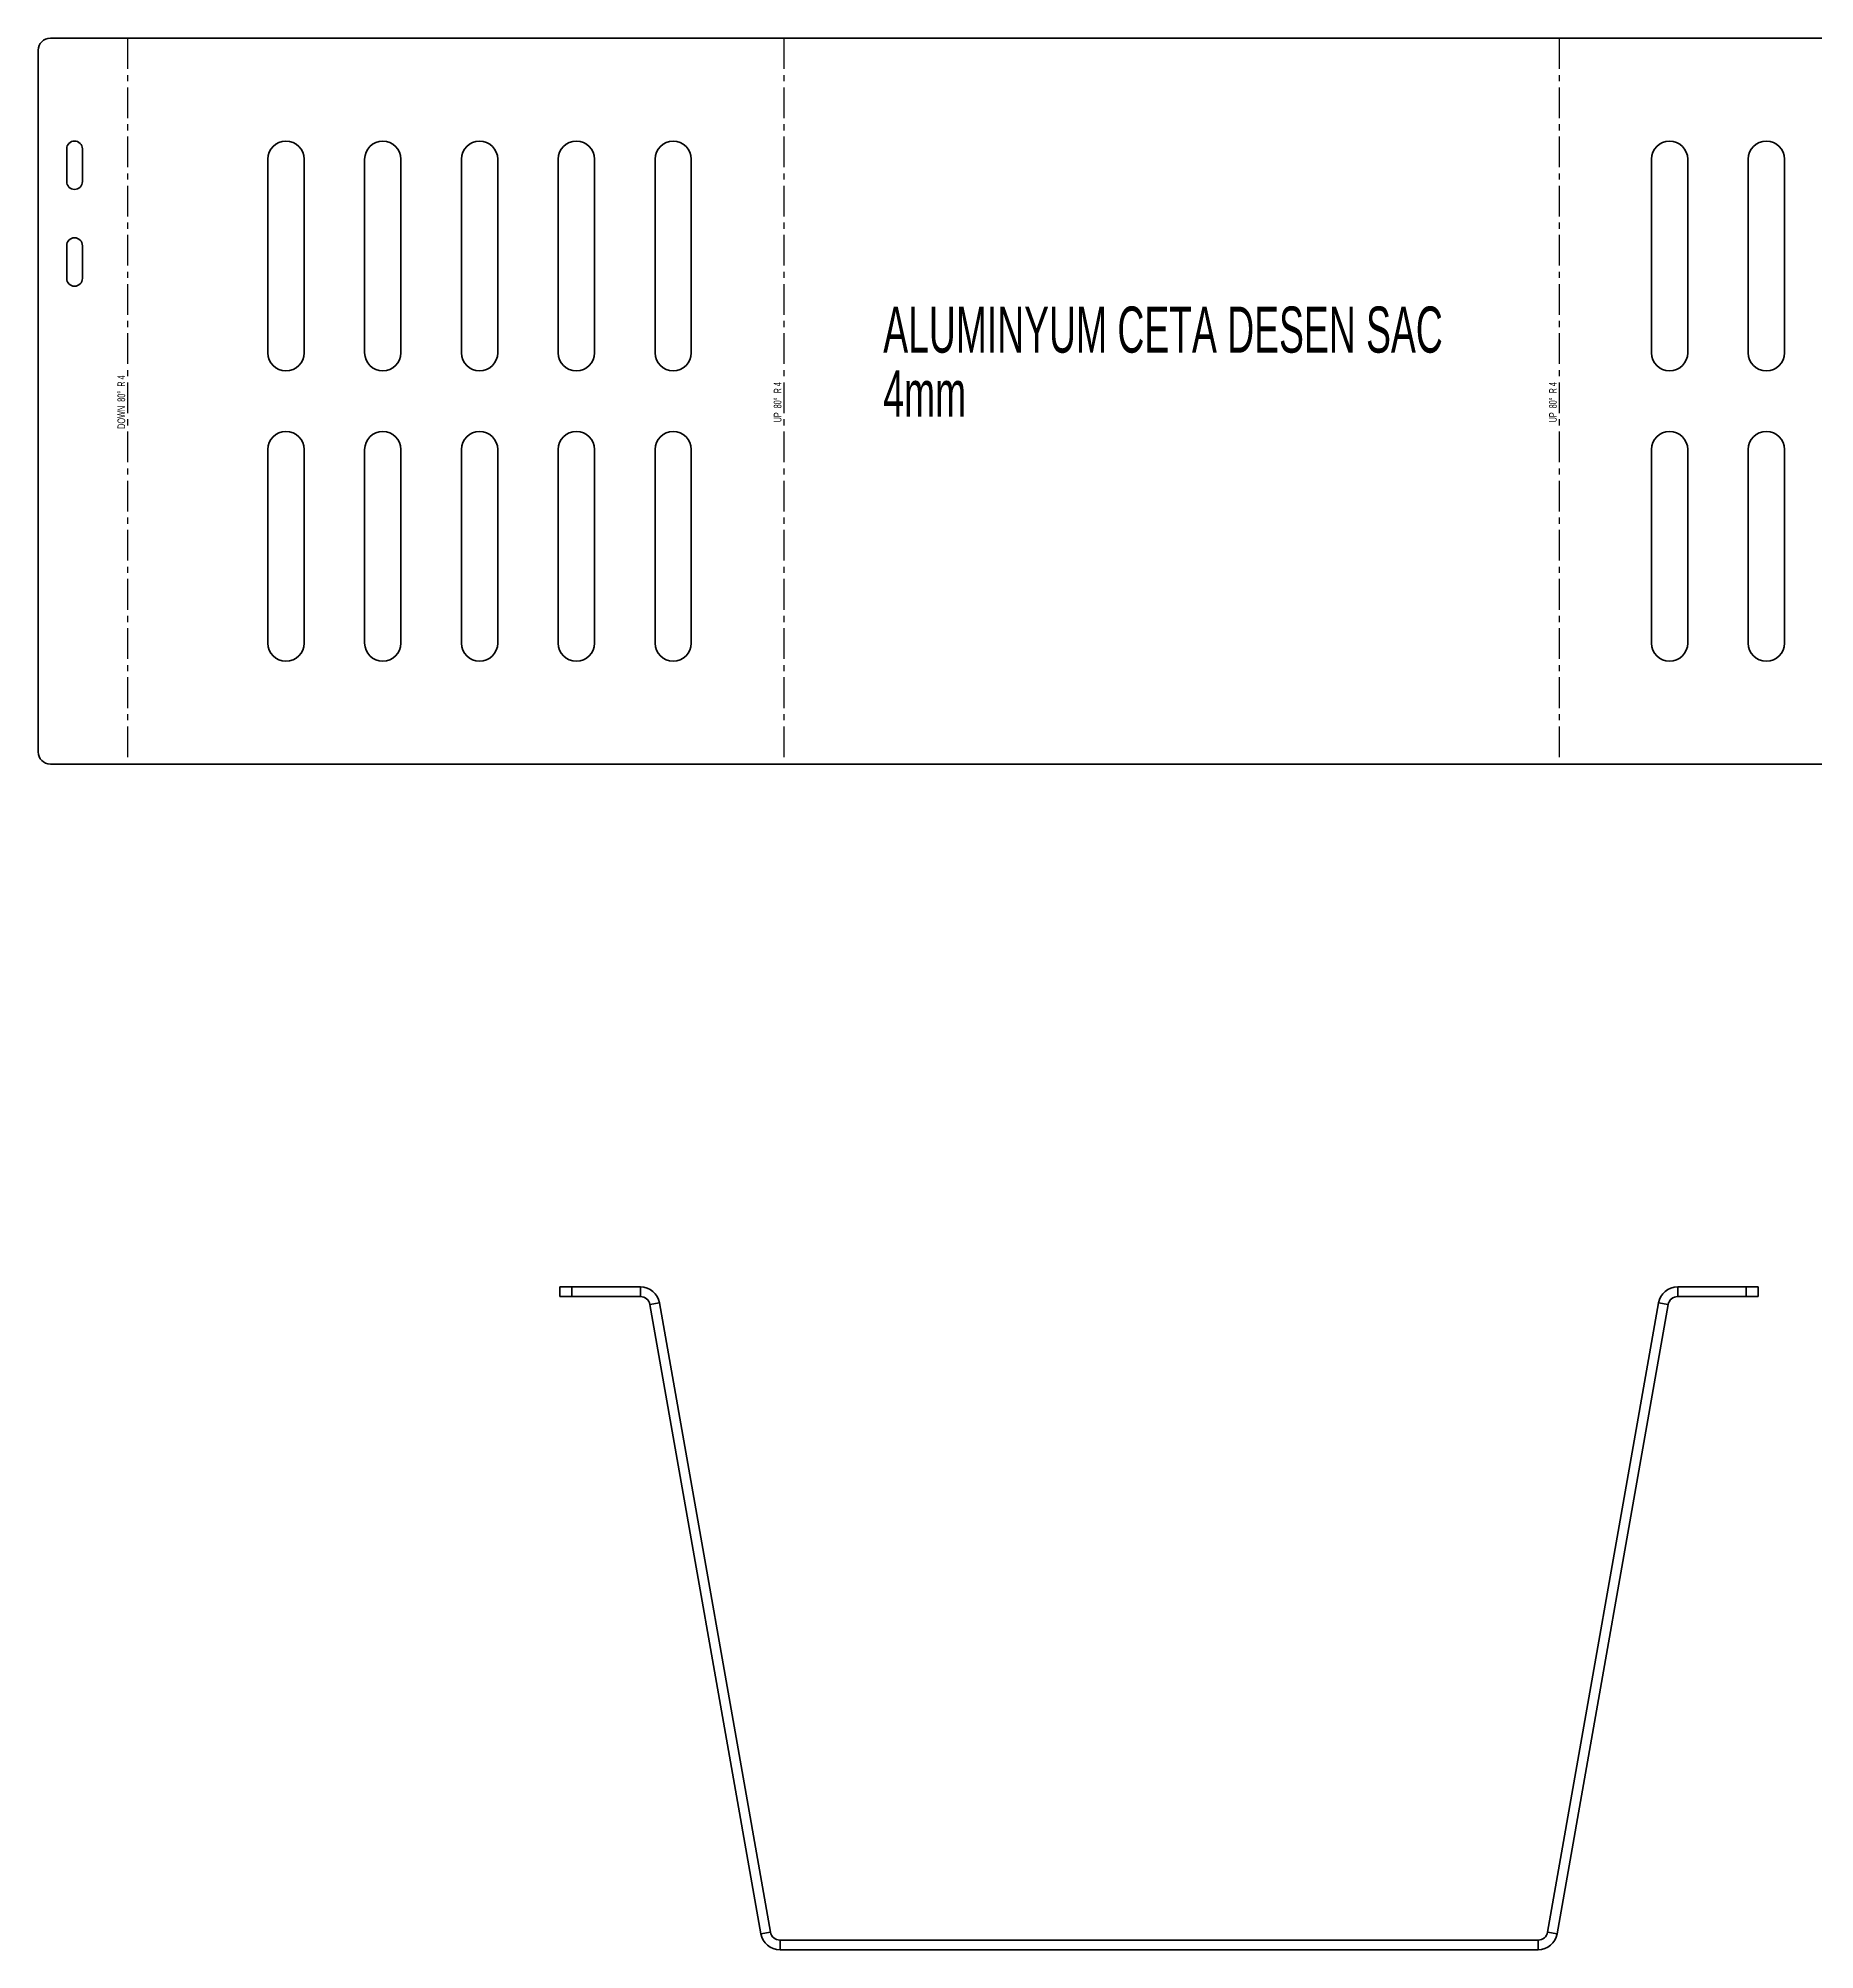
# Model space of a CAD drawing. Header units: millimetres. Extents: x 147 to 1441, y -264 to 611.
# Drawn here: x 147 to 881, y -179 to 611 of the extents above; entities that cross this region are included whole.
import ezdxf

# ---------------------------------------------------------------- set-up
doc = ezdxf.new("R2010")
doc.units = ezdxf.units.MM
doc.linetypes.add('CENTERX2', pattern=[20.32, 12.7, -2.54, 2.54, -2.54])
doc.styles.add('SLDTEXTSTYLE0', font='TXT', dxfattribs={"width": 0.56125})
doc.styles.add('SLDTEXTSTYLE1', font='TXT', dxfattribs={"width": 0.605})
doc.styles.add('SLDTEXTSTYLE2', font='TXT', dxfattribs={"width": 0.5675})

# ---------------------------------------------------------------- blocks, each defined once
blk = doc.blocks.new('SW_NOTE_0')
at = {"color": 0, "linetype": 'Continuous', "lineweight": 0, "char_height": 19.05, "attachment_point": 1, "style": 'SLDTEXTSTYLE1'}
for s, insert in [('ALUMINYUM CETA DESEN SAC', (0, 24.56)), ('4mm', (0, -1.84))]:
    blk.add_mtext(s, dxfattribs=dict(at, insert=insert))

msp = doc.modelspace()

# ---------------------------------------------------------------- linework, layer by layer
at = {"color": 7, "linetype": 'Continuous', "lineweight": 35}
for p, q in [((1078.76, 610.83), (152.25, 610.83)), ((147.25, 605.83), (147.25, 315.83)), ((159, 565.08), (159, 551.58)), ((165.5, 565.08), (165.5, 551.58)), ((242.13, 480.83), (242.13, 560.83)), ((257.13, 560.83), (257.13, 480.83)), ((282.13, 480.83), (282.13, 560.83)), ((297.13, 560.83), (297.13, 480.83)), ((322.13, 480.83), (322.13, 560.83)), ((337.13, 560.83), (337.13, 480.83)), ((362.13, 480.83), (362.13, 560.83)), ((377.13, 560.83), (377.13, 480.83)), ((402.13, 480.83), (402.13, 560.83)), ((417.13, 560.83), (417.13, 480.83)), ((813.89, 560.83), (813.89, 480.83)), ((828.89, 480.83), (828.89, 560.83)), ((853.89, 560.83), (853.89, 480.83)), ((868.89, 480.83), (868.89, 560.83)), ((159, 525.08), (159, 511.58)), ((165.5, 525.08), (165.5, 511.58)), ((242.13, 360.83), (242.13, 440.83)), ((257.13, 440.83), (257.13, 360.83)), ((282.13, 360.83), (282.13, 440.83)), ((297.13, 440.83), (297.13, 360.83)), ((322.13, 360.83), (322.13, 440.83)), ((337.13, 440.83), (337.13, 360.83)), ((362.13, 360.83), (362.13, 440.83)), ((377.13, 440.83), (377.13, 360.83)), ((402.13, 360.83), (402.13, 440.83)), ((417.13, 440.83), (417.13, 360.83)), ((813.89, 440.83), (813.89, 360.83)), ((828.89, 360.83), (828.89, 440.83)), ((853.89, 440.83), (853.89, 360.83)), ((868.89, 360.83), (868.89, 440.83)), ((1078.76, 310.83), (152.25, 310.83)), ((362.82, 90.71), (362.82, 94.71)), ((362.82, 94.71), (367.82, 94.71)), ((367.82, 90.71), (362.82, 90.71)), ((367.82, 94.71), (367.82, 90.71)), ((396.1, 94.71), (367.82, 94.71)), ((396.1, 90.71), (367.82, 90.71)), ((396.1, 90.71), (396.1, 94.71)), ((403.98, 88.1), (400.04, 87.41)), ((445.9, -172.68), (400.04, 87.41)), ((449.84, -171.98), (403.98, 88.1)), ((816.87, 88.1), (771.01, -171.98)), ((820.81, 87.41), (774.95, -172.68)), ((820.81, 87.41), (816.87, 88.1)), ((824.75, 94.71), (824.75, 90.71)), ((853.03, 94.71), (824.75, 94.71)), ((853.03, 90.71), (824.75, 90.71)), ((853.03, 90.71), (853.03, 94.71)), ((853.03, 94.71), (858.03, 94.71)), ((858.03, 90.71), (853.03, 90.71)), ((858.03, 94.71), (858.03, 90.71)), ((445.9, -172.68), (449.84, -171.98)), ((771.01, -171.98), (774.95, -172.68)), ((453.78, -175.29), (453.78, -179.29)), ((767.07, -175.29), (453.78, -175.29)), ((767.07, -179.29), (453.78, -179.29)), ((767.07, -179.29), (767.07, -175.29))]:
    msp.add_line(p, q, dxfattribs=at)
at = {"color": 7, "linetype": 'CENTERX2'}
for p, q in [((184.09, 610.83), (184.09, 310.83)), ((455.31, 610.83), (455.31, 310.83)), ((775.71, 610.83), (775.71, 310.83))]:
    msp.add_line(p, q, dxfattribs=at)
at = {"color": 7, "linetype": 'Continuous', "lineweight": 35}
for centre, radius, start, end in [((152.25, 605.83), 5, 90, 180), ((162.25, 565.08), 3.25, 0, 180), ((249.63, 560.83), 7.5, 0, 180), ((289.63, 560.83), 7.5, 0, 180), ((329.63, 560.83), 7.5, 0, 180), ((369.63, 560.83), 7.5, 0, 180), ((409.63, 560.83), 7.5, 0, 180), ((821.39, 560.83), 7.5, 0, 180), ((861.39, 560.83), 7.5, 0, 180), ((162.25, 551.58), 3.25, 180, 0), ((162.25, 525.08), 3.25, 0, 180), ((162.25, 511.58), 3.25, 180, 0), ((249.63, 480.83), 7.5, 180, 0), ((289.63, 480.83), 7.5, 180, 0), ((329.63, 480.83), 7.5, 180, 0), ((369.63, 480.83), 7.5, 180, 0), ((409.63, 480.83), 7.5, 180, 0), ((821.39, 480.83), 7.5, 180, 0), ((861.39, 480.83), 7.5, 180, 0), ((249.63, 440.83), 7.5, 0, 180), ((289.63, 440.83), 7.5, 0, 180), ((329.63, 440.83), 7.5, 0, 180), ((369.63, 440.83), 7.5, 0, 180), ((409.63, 440.83), 7.5, 0, 180), ((821.39, 440.83), 7.5, 0, 180), ((861.39, 440.83), 7.5, 0, 180), ((249.63, 360.83), 7.5, 180, 0), ((289.63, 360.83), 7.5, 180, 0), ((329.63, 360.83), 7.5, 180, 0), ((369.63, 360.83), 7.5, 180, 0), ((409.63, 360.83), 7.5, 180, 0), ((821.39, 360.83), 7.5, 180, 0), ((861.39, 360.83), 7.5, 180, 0), ((152.25, 315.83), 5, 180, 270), ((396.1, 86.71), 8, 10, 90), ((396.1, 86.71), 4, 10, 90), ((824.75, 86.71), 8, 90, 170), ((824.75, 86.71), 4, 90, 170), ((453.78, -171.29), 8, 190, 270), ((453.78, -171.29), 4, 190, 270), ((767.07, -171.29), 4, 270, 350), ((767.07, -171.29), 8, 270, 350)]:
    msp.add_arc(centre, radius, start, end, dxfattribs=at)

# ---------------------------------------------------------------- block references
at = {"color": 7, "linetype": 'Continuous', "lineweight": 0}
msp.add_blockref('SW_NOTE_0', (496.45, 475.36), dxfattribs=at)

# ---------------------------------------------------------------- texts
at = {"color": 7, "linetype": 'Continuous', "lineweight": 0, "char_height": 3.175, "attachment_point": 2, "rotation": 90}
for s, insert, style in [('DOWN  80°  R 4', (179.98, 460.42), 'SLDTEXTSTYLE2'), ('UP  80°  R 4', (451.19, 460.36), 'SLDTEXTSTYLE0'), ('UP  80°  R 4', (771.59, 460.36), 'SLDTEXTSTYLE0')]:
    msp.add_mtext(s, dxfattribs=dict(at, insert=insert, style=style))

doc.saveas('drawing.dxf')
